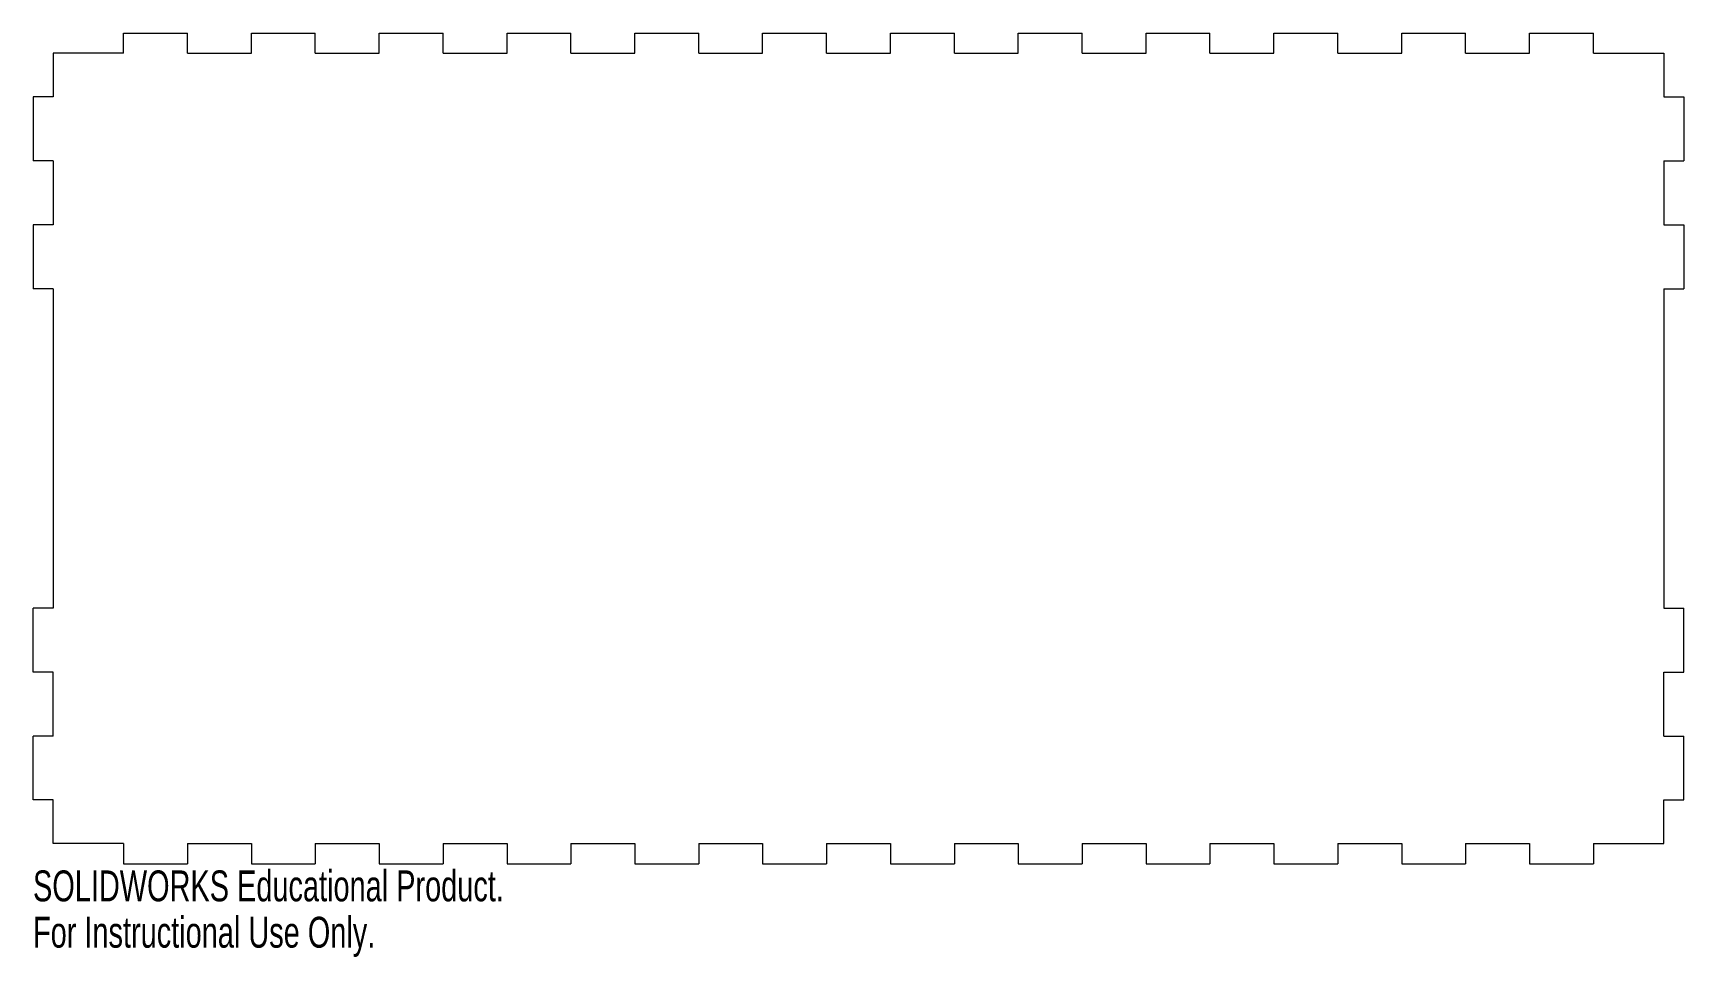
# Model space of a CAD drawing. Header units: millimetres. Extents: x -3 to 255, y -18 to 127.
import ezdxf

# ---------------------------------------------------------------- set-up
doc = ezdxf.new("R2010")
doc.units = ezdxf.units.MM
doc.styles.add('SLDTEXTSTYLE0', font='TXT', dxfattribs={"width": 0.7})

msp = doc.modelspace()

# ---------------------------------------------------------------- linework, layer by layer
at = {"color": 7, "linetype": 'Continuous', "lineweight": 15}
for p, q in [((11, 123.65), (11, 126.825)), ((11, 126.825), (21, 126.825)), ((21, 123.65), (21, 126.825)), ((31, 123.65), (31, 126.825)), ((31, 126.825), (41, 126.825)), ((41, 123.65), (41, 126.825)), ((51, 123.65), (51, 126.825)), ((51, 126.825), (61, 126.825)), ((61, 123.65), (61, 126.825)), ((71, 123.65), (71, 126.825)), ((71, 126.825), (81, 126.825)), ((81, 123.65), (81, 126.825)), ((91, 123.65), (91, 126.825)), ((91, 126.825), (101, 126.825)), ((101, 123.65), (101, 126.825)), ((111, 123.65), (111, 126.825)), ((111, 126.825), (121, 126.825)), ((121, 123.65), (121, 126.825)), ((131, 123.65), (131, 126.825)), ((131, 126.825), (141, 126.825)), ((141, 123.65), (141, 126.825)), ((151, 123.65), (151, 126.825)), ((151, 126.825), (161, 126.825)), ((161, 123.65), (161, 126.825)), ((171, 123.65), (171, 126.825)), ((171, 126.825), (181, 126.825)), ((181, 123.65), (181, 126.825)), ((191, 123.65), (191, 126.825)), ((191, 126.825), (201, 126.825)), ((201, 123.65), (201, 126.825)), ((211, 123.65), (211, 126.825)), ((211, 126.825), (221, 126.825)), ((221, 123.65), (221, 126.825)), ((231, 123.65), (231, 126.825)), ((231, 126.825), (241, 126.825)), ((241, 123.65), (241, 126.825)), ((0, 123.65), (0, 116.825)), ((11, 123.65), (0, 123.65)), ((21, 123.65), (31, 123.65)), ((41, 123.65), (51, 123.65)), ((61, 123.65), (71, 123.65)), ((81, 123.65), (91, 123.65)), ((101, 123.65), (111, 123.65)), ((121, 123.65), (131, 123.65)), ((141, 123.65), (151, 123.65)), ((161, 123.65), (171, 123.65)), ((181, 123.65), (191, 123.65)), ((201, 123.65), (211, 123.65)), ((221, 123.65), (231, 123.65)), ((241, 123.65), (252, 123.65)), ((252, 123.65), (252, 116.825)), ((-3.175, 116.825), (-3.175, 106.825)), ((0, 116.825), (-3.175, 116.825)), ((252, 116.825), (255.175, 116.825)), ((255.175, 116.825), (255.175, 106.825)), ((0, 106.825), (-3.175, 106.825)), ((0, 106.825), (0, 96.825)), ((252, 106.825), (255.175, 106.825)), ((252, 106.825), (252, 96.825)), ((-3.175, 96.825), (-3.175, 86.825)), ((0, 96.825), (-3.175, 96.825)), ((252, 96.825), (255.175, 96.825)), ((255.175, 96.825), (255.175, 86.825)), ((0, 86.825), (-3.175, 86.825)), ((0, 86.825), (0, 36.825)), ((252, 86.825), (255.175, 86.825)), ((252, 86.825), (252, 36.825)), ((-3.175, 26.825), (-3.175, 36.825)), ((0, 36.825), (-3.175, 36.825)), ((252, 36.825), (255.175, 36.825)), ((255.175, 26.825), (255.175, 36.825)), ((0, 26.825), (-3.175, 26.825)), ((0, 16.825), (0, 26.825)), ((252, 26.825), (255.175, 26.825)), ((252, 16.825), (252, 26.825)), ((-3.175, 6.825), (-3.175, 16.825)), ((0, 16.825), (-3.175, 16.825)), ((252, 16.825), (255.175, 16.825)), ((255.175, 6.825), (255.175, 16.825)), ((0, 6.825), (-3.175, 6.825)), ((0, 0), (0, 6.825)), ((252, 6.825), (255.175, 6.825)), ((252, 0), (252, 6.825)), ((11, 0), (0, 0)), ((11, 0), (11, -3.175)), ((21, 0), (31, 0)), ((21, 0), (21, -3.175)), ((31, 0), (31, -3.175)), ((41, 0), (51, 0)), ((41, 0), (41, -3.175)), ((51, 0), (51, -3.175)), ((61, 0), (71, 0)), ((61, 0), (61, -3.175)), ((71, 0), (71, -3.175)), ((81, 0), (91, 0)), ((81, 0), (81, -3.175)), ((91, 0), (91, -3.175)), ((101, 0), (111, 0)), ((101, 0), (101, -3.175)), ((111, 0), (111, -3.175)), ((121, 0), (131, 0)), ((121, 0), (121, -3.175)), ((131, 0), (131, -3.175)), ((141, 0), (151, 0)), ((141, 0), (141, -3.175)), ((151, 0), (151, -3.175)), ((161, 0), (171, 0)), ((161, 0), (161, -3.175)), ((171, 0), (171, -3.175)), ((181, 0), (191, 0)), ((181, 0), (181, -3.175)), ((191, 0), (191, -3.175)), ((201, 0), (211, 0)), ((201, 0), (201, -3.175)), ((211, 0), (211, -3.175)), ((221, 0), (231, 0)), ((221, 0), (221, -3.175)), ((231, 0), (231, -3.175)), ((241, 0), (252, 0)), ((241, 0), (241, -3.175)), ((11, -3.175), (21, -3.175)), ((31, -3.175), (41, -3.175)), ((51, -3.175), (61, -3.175)), ((71, -3.175), (81, -3.175)), ((91, -3.175), (101, -3.175)), ((111, -3.175), (121, -3.175)), ((131, -3.175), (141, -3.175)), ((151, -3.175), (161, -3.175)), ((171, -3.175), (181, -3.175)), ((191, -3.175), (201, -3.175)), ((211, -3.175), (221, -3.175)), ((231, -3.175), (241, -3.175))]:
    msp.add_line(p, q, dxfattribs=at)

# ---------------------------------------------------------------- texts
at = {"color": 7, "linetype": 'Continuous', "char_height": 4.83362, "attachment_point": 1, "style": 'SLDTEXTSTYLE0'}
for s, insert in [('SOLIDWORKS Educational Product.', (-3.175, -4.195)), ('For Instructional Use Only.', (-3.175, -11.445))]:
    msp.add_mtext(s, dxfattribs=dict(at, insert=insert))

doc.saveas('drawing.dxf')
